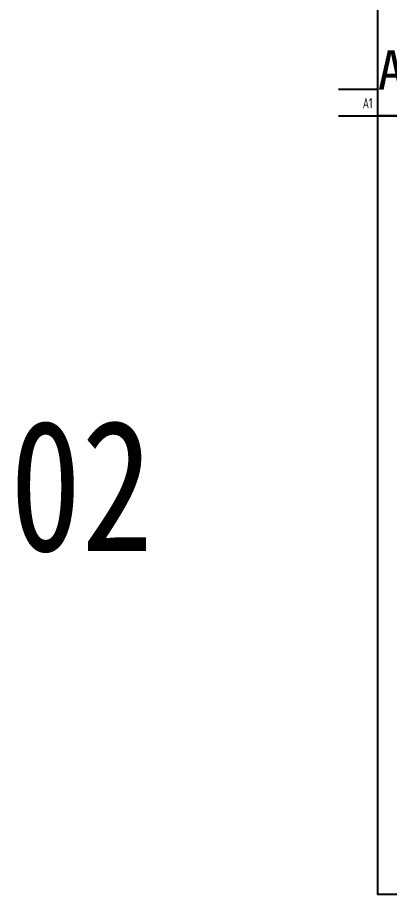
# Model space of a CAD drawing. Extents: x 393367 to 3005760, y 4998 to 826018.
# Drawn here: x 1998725 to 2027086, y 458562 to 525462 of the extents above; entities that cross this region are included whole.
import ezdxf
from ezdxf.enums import TextEntityAlignment as Align

# ---------------------------------------------------------------- set-up
doc = ezdxf.new("R2010")
doc.units = 0
doc.header["$LTSCALE"] = 1000
for name, color, linetype in [('C-SHET-TTLB', 11, 'CONTINUOUS'), ('DIM', 3, 'CONTINUOUS'), ('PUB_TEXT', 7, 'CONTINUOUS')]:
    doc.layers.add(name, color=color, linetype=linetype)
doc.layers.add('S-0-MODIFY', color=201, linetype='CONTINUOUS', plot=False)
doc.layers.add('yichutu', color=7, linetype='CONTINUOUS', true_color=0xffffff, plot=False)
doc.styles.add('-黑体', font='simhei.ttf', dxfattribs={"width": 0.8})
doc.styles.add('TSSD_Rein', font='Tssdeng.shx', dxfattribs={"width": 0.7, "bigfont": 'hztxt.shx'})

# ---------------------------------------------------------------- blocks, each defined once
blk = doc.blocks.new('yct-1051-594-105100-59400-100-1002')
at = {"layer": 'yichutu', "color": 7, "true_color": 0xffffff}
blk.add_lwpolyline([(0, 0), (0, 59400), (105100, 59400), (105100, 0)], close=True, dxfattribs=at)
blk.add_text('A1+1/4 1:100', height=3000, dxfattribs=at).set_placement((0, 61400))

msp = doc.modelspace()

# ---------------------------------------------------------------- linework, layer by layer
at = {"layer": 'C-SHET-TTLB'}
msp.add_lwpolyline([(2131295.72511, 517962.12225), (2131295.72511, 458562.12225), (2026195.72511, 458562.12225), (2026195.72511, 517962.12225)], close=True, dxfattribs=at)
at = {"layer": 'DIM', "color": 5, "linetype": 'ByBlock'}
msp.add_lwpolyline([(2026195.72511, 527962.12225), (2036195.72511, 527962.12225), (2036195.72511, 517962.12225), (2026195.72511, 517962.12225)], close=True, dxfattribs=at)
at = {"layer": 'S-0-MODIFY'}
msp.add_lwpolyline([(2023195.72511, 517962.12225), (2026195.72511, 517962.12225), (2026195.72511, 519962.12225), (2023195.72511, 519962.12225)], dxfattribs=at)

# ---------------------------------------------------------------- block references
at = {"layer": 'yichutu'}
msp.add_blockref('yct-1051-594-105100-59400-100-1002', (2026195.72511, 458562.12225), dxfattribs=at)

# ---------------------------------------------------------------- texts
at = {"layer": 'PUB_TEXT', "color": 3, "style": '-黑体', "width": 0.8}
msp.add_text('02', height=10000, dxfattribs=at).set_placement((1998148.34428, 484767.14342))
at = {"layer": 'S-0-MODIFY', "style": 'TSSD_Rein', "width": 0.7}
msp.add_text('A1', height=800, dxfattribs=at).set_placement((2025796.61623, 518533.57255), align=Align.RIGHT)

doc.saveas('drawing.dxf')
